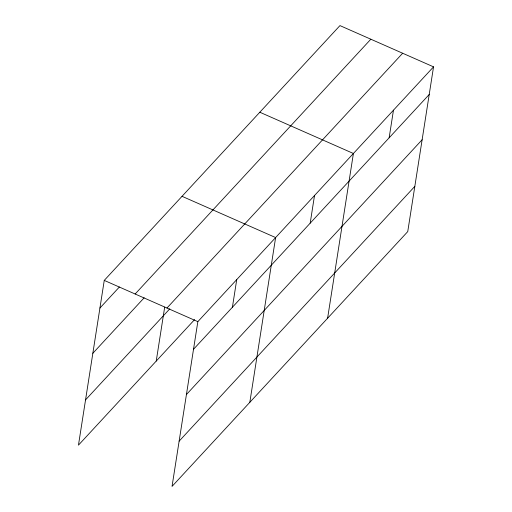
<?xml version="1.0" encoding="UTF-8"?>
<svg xmlns="http://www.w3.org/2000/svg" width="512" height="512" viewBox="0 0 512 512"><rect width="100%" height="100%" fill="white"/><g stroke="black" fill="none" stroke-linecap="round" stroke-linejoin="round"><path stroke-width="0.77" d="M433.542 66.854L197.843 321.645L172.045 486.4L407.744 231.603L433.542 66.854L339.955 25.6L104.256 280.397L78.458 445.146L194.586 319.61M156.237 361.069L164.685 307.123M232.41 307.238L236.736 279.603M249.824 402.317L275.622 237.562L182.035 196.314M310.189 223.155L314.515 195.52M327.603 318.234L353.408 153.485L259.821 112.23M389.146 137.805L393.472 110.17M99.93 308.032L119.373 287.008M135.142 294.01L370.842 39.213M92.845 353.28L144.154 297.805M166.963 308.032L402.662 53.242M85.542 399.898L169.805 308.813M193.517 349.28L429.216 94.49M186.432 394.528L422.131 139.738M179.13 441.152L414.829 186.355M104.256 280.397L197.843 321.645"/></g></svg>
